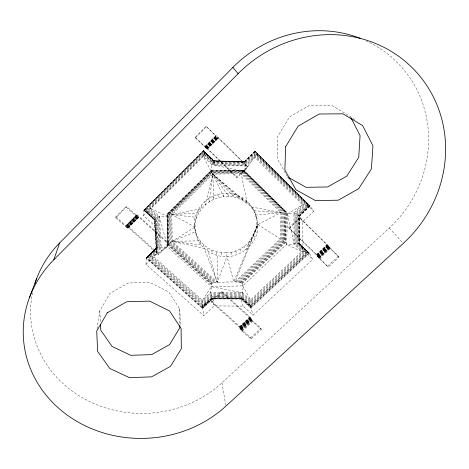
<?xml version="1.0" encoding="UTF-8"?>
<svg xmlns="http://www.w3.org/2000/svg" width="469" height="469" viewBox="0 0 469 469"><rect width="100%" height="100%" fill="white"/><g stroke="black" fill="none" stroke-linecap="round" stroke-linejoin="round"><path stroke-width="0.35" stroke-dasharray="2.35 1.76" d="M246.307 166.014L215.617 165.246L214.222 160.949L203.505 150.567L203.229 156.306L211.625 172.193L211.701 164.502L214.069 160.89L244.22 161.664L246.307 166.014L257.329 155.204L254.948 151.124L254.233 156.828L244.501 171.73L211.625 172.193L167.134 216.197L159.319 216.432L155.092 219.275L154.577 220.09L154.582 225.671L156.406 254.204L146.017 264.405L203.816 315.66L214.087 305.905L243.03 306.128L253.049 315.238L312.753 259.339L309.347 253.237L299.521 243.716C295.318 242.661 290.95 245.697 286.582 244.39L242.831 285.844L211.49 286.67L167.668 247.016L159.319 216.432L150.748 208.582L146.785 209.016L144.024 209.924L143.514 215.599L154.582 225.671M243.03 306.128L241.16 299.093C241.558 293.899 244.537 288.804 242.151 283.546L239.999 282.432L235.127 281.84L217.264 282.303L213.635 282.86L211.677 283.634L211.091 284.361L211.49 286.67L210.587 292.527L212.738 298.601L214.087 305.905M146.017 264.405L146.299 257.909L156.429 247.949C159.923 246.688 164.056 249.238 167.668 247.016L167.111 214.222L211.191 170.605L243.792 170.218L286.553 212.129L287.579 213.94L294.104 244.197L301.825 251.66L306.914 252.205L309.347 253.237L250.974 308.045L253.049 315.238M194.799 228.251C196.904 242.971 211.443 253.694 226.029 252.797L227.014 256.607L217.264 282.303L172.199 241.301L171.789 214.638L212.815 174.099L241.172 173.694L280.995 212.609L280.204 238.979L235.127 281.84L257.956 224.481C257.235 206.677 240.919 190.824 222.669 193.58C204.578 195.116 190.42 214.011 195.368 231.78C197.918 250.475 219.785 261.45 236.833 254.685C246.166 251.302 253.846 243.599 256.754 234.054C259.504 226.486 256.226 219.152 254.544 211.783M286.582 244.39L287.579 213.94L244.501 171.73L243.792 170.218L211.179 170.616L223.631 196.669C236.898 195.01 250.944 202.479 255.933 215.089L280.995 212.609L284.712 211.759L286.553 212.129L285.574 242.362L286.582 244.39L301.825 251.66L250.493 299.978L250.974 308.045L241.16 299.093L212.797 298.853L202.755 308.414L203.816 315.66M226.029 252.797C242.473 252.422 257.428 237.806 256.543 221.069M146.463 257.733L149.16 256.66L153.041 256.138L167.668 247.016L167.879 244.326L171.244 241.787L195.368 231.78C192.519 214.696 206.759 198.223 223.631 196.669L222.669 193.58M138.795 217.094L128.254 227.477L158.551 254.632L168.946 244.443L138.724 217.047L128.236 227.477C128.049 228.936 126.313 227.119 125.756 226.726L115.743 217.751L126.284 207.169L126.378 206.307L136.356 215.353L136.526 214.913L137.059 214.937L138.865 216.221L212.709 283.141M156.406 254.204L156.429 247.949L154.641 219.908L143.86 210.071L144.886 209.502L203.388 151.141L203.505 150.567L214.069 160.89L244.22 161.664L245.545 165.352L244.501 171.73L211.701 164.502L203.229 156.306L150.748 208.582L167.134 216.197L167.111 214.222L168.353 213.911L171.789 214.638L196.822 217.346L196.23 213.993M128.025 228.063L138.631 217.54L138.701 217.047M115.743 217.751L115.878 216.854L126.378 206.307M97.024 328.916L99.856 310.841L109.887 293.453L128.248 282.995L149.851 282.438L168.647 291.876L179.533 308.549L180.864 325.627M136.45 215.4L125.944 225.865L136.637 214.849M156.359 248.095L154.577 220.09L143.76 210.223L203.534 150.584L203.417 150.901L213.841 161.014L244.238 161.793L255.013 151.141L310.22 206.114L313.708 211.302L302.839 221.626L302.88 249.772L312.753 259.339M211.091 284.361L167.58 244.941L168.066 244.091L167.55 213.975L211.267 170.71M167.638 244.748L167.363 214.04M309.347 253.237L299.328 243.599L299.251 215.863L309.118 205.574L310.22 206.114L299.597 216.221L299.673 243.851L302.88 249.772M207.234 149.089L218.284 138.126L218.179 137.792L207.234 149.089L195.344 137.845L195.186 137.229L206.196 126.179L216.074 135.887L205.029 146.797L216.18 135.629L247.913 167.034L237.033 177.704L207.251 148.737L218.261 137.857L247.913 167.034M195.344 137.845L206.389 126.759L206.196 126.179M205.111 146.861L205.035 146.51L216.18 135.629M115.878 216.854L125.856 225.806L136.819 214.861M126.067 225.355L126.624 225.36L137.059 214.937M205.035 146.51L205.44 146.68L216.373 135.764M126.624 225.36L126.923 225.501L137.358 215.083M205.44 146.68L205.698 146.873L216.625 135.963M125.756 226.726L136.28 216.227L138.631 217.54M205.199 147.436L216.227 136.432L218.284 138.126M254.755 151.458L309.118 205.574L299.011 215.664L299.093 243.511L308.268 252.603L307.412 252.328L298.178 243.376L298.085 215.019L308.239 205.34L310.22 206.114M126.923 225.501L127.263 225.7L137.693 215.294M205.698 146.873L206.002 147.119L216.93 136.221M126.167 227.078L136.684 216.584M205.598 147.817L216.625 136.813M127.263 225.7L127.638 225.964L138.068 215.558M206.002 147.119L206.354 147.424L217.27 136.526M126.566 227.389L137.083 216.901M205.979 148.163L217 137.165M144.024 209.924L154.641 219.908L144.253 209.778L203.446 150.725M127.638 225.964L128.037 226.269L138.461 215.869M206.354 147.424L206.729 147.77L217.645 136.878M126.947 227.653L137.458 217.165M145.29 209.367L155.597 218.788L157.414 247.521L147.694 257.076L156.898 247.632L155.092 219.275L144.54 209.637L145.29 209.367L203.364 151.44L213.841 161.014L203.388 151.141M206.331 148.468L217.346 137.476M128.037 226.269L128.442 226.615L138.865 216.221M206.729 147.77L207.122 148.145L218.038 137.259M127.292 227.852L137.798 217.376M206.641 148.72L217.651 137.734M127.591 227.993L138.091 217.522M206.899 148.907L217.903 137.933M127.838 228.063L138.812 217.112M207.099 149.036L218.278 137.874M143.514 215.599L204.689 154.659L203.534 150.584M156.429 247.949L146.299 257.909L202.755 308.414L146.199 258.085L156.898 247.632L146.68 257.563L202.667 307.418L202.725 308.133L212.738 298.601L241.136 298.841L250.915 307.764L250.716 306.157L241.189 297.879L212.463 297.633L202.59 305.999L202.725 308.133M146.299 257.909L156.699 247.72L154.899 219.498L144.253 209.778M244.214 161.705L214.069 160.89L203.417 150.901L213.964 160.931L244.255 161.717L254.948 151.124L309.476 205.703M202.667 307.418L202.614 306.515L147.301 257.235L148.134 256.93L157.731 247.497L155.901 218.531L145.742 209.244L203.341 151.798L213.383 161.529L244.419 162.321L254.573 152.343L308.239 205.34L254.632 151.991L244.343 162.104L213.547 161.318L203.364 151.44M158.551 254.632L158.534 253.629L168.893 243.47L168.946 244.443M237.033 177.704L236.728 176.954L247.573 166.319M307.412 252.328L250.675 305.647L241.312 297.094L212.205 296.842L202.59 305.999L202.567 305.448L212.058 296.408L241.406 296.666L250.639 305.096L306.914 252.205L297.809 243.376L297.704 214.79L307.734 205.234L302.534 204.765L287.579 213.94L293.946 212.961L295.951 213.852L299.597 216.221L302.839 221.626M309.118 205.574L298.741 215.459L298.823 243.44L308.268 252.603M299.251 215.863L309.78 205.832L255.013 151.141M310.027 205.973L299.445 216.051L299.673 243.851M239.636 327.397L211.724 302.341L211.525 301.198L221.773 291.442L249.795 316.886L252.07 320.257L260.887 328.253L261.251 329.473L251.009 339.005L241.811 330.745L240.21 328.822L239.641 327.415L249.825 317.794L222.007 292.556L221.773 291.442M288.816 227.641L299.527 217.446L327.04 244.531L338.987 257.176L328.282 267.137L318.873 257.962L316.657 255.171L327.368 245.211L316.604 255.118L289.291 228.55L288.816 227.641L316.399 254.491L328.282 267.137M211.724 302.341L222.007 292.556M289.291 228.55L300.043 218.325L299.527 217.446M236.482 281.898L281.183 239.419L282.004 212.281L241.617 172.791L212.428 173.208L170.81 214.345L171.244 241.787L215.951 282.432M237.771 282.021L282.121 239.888L282.983 212.023L242.057 171.988L212.076 172.41L169.889 214.122L170.347 242.297L214.726 282.619M238.956 282.197L283 240.368L283.892 211.847L242.479 171.302L211.765 171.736L169.063 213.975L169.538 242.825L213.635 282.86M239.999 282.432L283.798 240.855L284.712 211.759L242.86 170.769L211.519 171.203L168.353 213.911L168.846 243.347M240.462 282.561L284.155 241.089L285.082 211.748L243.036 170.558L211.419 170.997L168.049 213.911L168.547 243.604L212.31 283.299M241.236 282.86L284.771 241.553L285.727 211.789L243.352 170.265L241.172 173.694L247.321 203.429L212.815 174.099L205.188 204.988L204.478 201.787M241.805 283.188L285.252 241.981L286.219 211.918L243.604 170.153M242.151 283.546L285.574 242.362L283.798 240.855L280.204 238.979L257.956 224.481L245.615 249.936L244.378 246.213M250.716 306.157L307.863 252.463L308.625 252.75L250.809 307.054L241.154 298.237L212.568 297.991L202.643 306.984L202.696 307.799L212.662 298.313L241.154 298.237M211.525 301.198L239.612 326.424L249.795 316.886M316.399 254.491L327.04 244.531M239.612 326.424L239.976 326.793L250.159 317.255M316.768 254.872L327.409 244.912M239.542 327.292L249.807 317.771M251.009 339.005L250.675 337.756L241.822 329.807L240.327 327.18L250.51 317.648M317.138 255.265L327.778 245.299M239.858 328.177L250.1 318.592L249.854 317.83M317.091 255.875L327.796 245.856L327.403 245.252M240.656 327.579L250.845 318.041M317.49 255.652L328.13 245.686M240.005 328.476L250.253 318.885L250.1 318.592M317.284 256.138L327.995 246.114L327.796 245.856M240.949 327.966L251.144 318.422M317.812 256.027L328.464 246.061M240.21 328.822L250.458 319.225L250.253 318.885M317.531 256.449L328.247 246.424L327.995 246.114M241.201 328.329L251.402 318.791M318.105 256.373L328.757 246.401M240.462 329.191L250.716 319.594L250.458 319.225M317.824 256.801L328.546 246.77L328.247 246.424M241.406 328.669L251.607 319.125M318.351 256.684L329.009 246.712M240.755 329.578L251.021 319.981L250.716 319.594M318.152 257.176L328.875 247.145L328.546 246.77M241.553 328.968L251.759 319.418M318.545 256.948L329.209 246.97M241.089 329.977L251.355 320.38L251.021 319.981M318.504 257.569L329.232 247.532L328.875 247.145M251.994 320.157L241.441 330.369M318.938 257.598L329.643 247.614M318.967 257.633L329.707 247.691L318.873 257.962M241.811 330.745L252.076 321.148L261.251 329.473M319.248 258.343L329.977 248.312L338.987 257.176M242.18 331.091L252.445 321.494M319.618 258.706L330.346 248.681M250.675 337.756L260.887 328.253M327.673 266.105L338.342 256.18M32.584 292.609A111.962 102.224 -1.9 0 0 90.324 401.91A111.962 102.224 -1.9 0 0 221.995 382.786L389.258 228.034A118.352 112.114 -42.8 0 0 366.254 40.891M194.471 223.479L195.034 226.949L172.199 241.301L204.343 248.5L217.264 282.303L217.135 255.517L216.285 251.712M249.537 203.634L250.862 206.841L280.995 212.609L257.956 224.481L233.75 281.846L227.014 256.607M195.034 226.949L171.789 214.638L201.717 208.676L201.054 205.434M216.051 135.564L216.092 135.899M171.789 214.638L198.903 212.832L198.281 209.537M242.831 285.844L250.493 299.978L242.684 292.82L210.587 292.527L202.438 300.301L202.614 306.515L212.463 297.633L202.643 306.984L212.662 298.313L241.136 298.841M211.701 164.502L245.545 165.352L254.233 156.828L302.534 204.765L293.946 212.961L294.104 244.197M280.995 212.609L253.752 210.763L252.392 207.509M242.684 292.82L211.49 286.67L202.438 300.301L153.041 256.138L161.272 248.06L159.319 216.432M354.722 119.73L350.22 116.4L331.618 105.296L309.3 105.455L289.52 116.898L277.783 136.356L277.173 158.358L287.233 176.315M250.675 305.647L241.189 297.879L250.763 306.626M148.134 256.93L202.567 305.448M128.442 226.615L158.534 253.629M168.066 244.091L211.677 283.634M167.738 244.542L211.267 283.991M126.284 207.169L136.28 216.227M299.328 243.599L308.924 252.908L250.862 307.435L250.974 308.045M204.689 154.659L215.617 165.246M207.122 148.145L236.728 176.954M195.186 137.229L205.006 146.779M206.389 126.759L216.227 136.432M300.043 218.325L327.35 245.193M257.329 155.204L313.708 211.302M252.076 321.148L251.355 320.38M329.977 248.312L329.232 247.532M389.258 228.034L403.317 243.364M239.976 326.793L240.327 327.18M287.579 176.936L289.162 179.357M255.939 216.344L257.34 219.703M246.043 200.263L247.321 203.429M256.35 225.835L257.751 229.306M255.365 230.519L256.754 234.054M242.004 197.484L243.235 200.615L212.815 174.099L209.233 201.863L208.465 198.709M253.618 235.01L254.984 238.598M237.531 195.38L238.692 198.487L212.815 174.099L213.735 199.395L212.908 196.271M251.161 239.19L252.486 242.825M232.724 194.002L233.826 197.097L212.815 174.099L228.761 196.482L227.729 193.398M248.054 242.954L249.338 246.635M240.234 248.881L241.412 252.639M235.714 250.903L236.833 254.685M217.264 282.303L208.183 251.495L207.45 247.738M211.625 172.193L211.191 170.605L167.052 214.345L167.58 244.941M217.686 194.547L218.577 197.648M230.941 252.216L231.991 256.021M221.104 252.633L222.019 256.443M211.695 250.071L212.486 253.852M203.657 244.777L204.343 248.5M200.421 241.254L201.06 244.935L172.199 241.301L198.428 240.89L197.818 237.255M194.946 218.683L195.52 222.095M221.995 382.786L225.894 406.136M195.931 232.882L196.511 236.47M99.856 310.841L100.401 322.35M179.533 308.549L179.733 324.261M203.3 152.671L146.785 209.016L156.611 218.003L158.469 247.515L149.16 256.66L202.52 304.264L211.73 295.482L241.641 295.751L250.575 303.918L305.8 251.994L296.983 243.452L296.871 214.321L306.591 205.053L254.462 153.211L244.619 162.884L213.008 162.081L203.3 152.671M203.265 153.738L147.999 208.828L157.437 217.464L159.319 247.614L150.344 256.437L202.485 302.98L211.372 294.509L241.94 294.784L250.528 302.646L304.551 251.824L296.074 243.616L295.951 213.852L305.325 204.912L254.368 154.272L244.877 163.593L212.598 162.772L203.265 153.738M203.241 154.958L149.33 208.682L158.346 216.936L160.263 247.802L151.645 256.262L202.456 301.649L210.986 293.512L242.285 293.799L250.499 301.321L303.214 251.712L295.107 243.868L294.966 213.395L303.959 204.812L254.292 155.485L245.193 164.42L212.158 163.587L203.241 154.958"/><path stroke-width="0.7" d="M53.824 259.779L238.094 73.686A125.739 118.434 -41.3 0 1 413.588 69.119A125.739 118.434 -41.3 0 1 403.317 243.364L225.894 406.136A118.61 107.331 -2.4 0 1 60.237 409.589A118.61 107.331 -2.4 0 1 53.824 259.779L59.592 242.995L232.905 67.389A118.352 112.114 -42.8 0 1 360.409 38.399M29.547 297.387L36.635 278.645M288.851 177.651L306.023 187.313L327.626 186.973L346.849 176.063L358.744 157.32L360.075 135.512L350.876 117.672M232.905 67.389L238.094 73.686M100.501 324.513L100.776 330.264L112.138 346.48L130.74 355.314L151.669 354.611L169.555 344.609L179.779 327.831L179.75 325.685M34.97 283.481A111.962 102.224 -1.9 0 1 59.592 242.995M285.621 146.779L284.894 170.048L295.875 189.664L315.391 200.591L338.29 200.193L358.715 188.649L371.425 168.84L372.961 145.783L362.607 125.563L342.915 113.82L319.207 114.008L298.149 126.155L285.621 146.779M107.295 312.794L96.684 331.085L97.681 351.474L109.74 368.452L129.438 377.656L151.581 376.859L170.505 366.33L181.333 348.707L181.087 328.476L169.567 310.988L149.652 301.116L126.753 301.749L107.295 312.794"/></g></svg>
